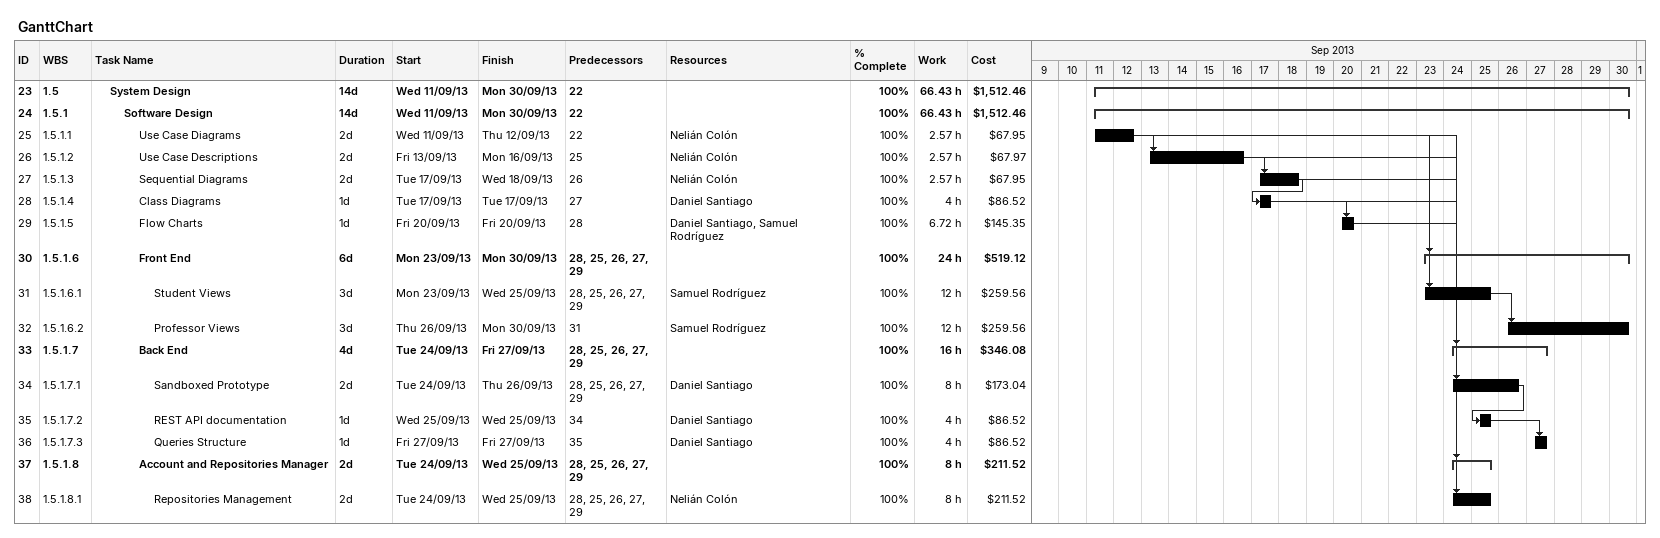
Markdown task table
GanttChart

| ID | WBS | Task | Duration | Start | Finish | Predecessors | Resources | % complete | Work (h) | Cost ($) |
|---|---|---|---|---|---|---|---|---|---|---|
| 23 | 1.5 | **System Design** | 14d | 2013-09-11 | 2013-09-30 | 22 |  | 100 | 66.43 | 1512.46 |
| 24 | 1.5.1 | **Software Design** | 14d | 2013-09-11 | 2013-09-30 | 22 |  | 100 | 66.43 | 1512.46 |
| 25 | 1.5.1.1 | Use Case Diagrams | 2d | 2013-09-11 | 2013-09-12 | 22 | Nelián Colón | 100 | 2.57 | 67.95 |
| 26 | 1.5.1.2 | Use Case Descriptions | 2d | 2013-09-13 | 2013-09-16 | 25 | Nelián Colón | 100 | 2.57 | 67.97 |
| 27 | 1.5.1.3 | Sequential Diagrams | 2d | 2013-09-17 | 2013-09-18 | 26 | Nelián Colón | 100 | 2.57 | 67.95 |
| 28 | 1.5.1.4 | Class Diagrams | 1d | 2013-09-17 | 2013-09-17 | 27 | Daniel Santiago | 100 | 4 | 86.52 |
| 29 | 1.5.1.5 | Flow Charts | 1d | 2013-09-20 | 2013-09-20 | 28 | Daniel Santiago, Samuel Rodríguez | 100 | 6.72 | 145.35 |
| 30 | 1.5.1.6 | **Front End** | 6d | 2013-09-23 | 2013-09-30 | 28, 25, 26, 27, 29 |  | 100 | 24 | 519.12 |
| 31 | 1.5.1.6.1 | Student Views | 3d | 2013-09-23 | 2013-09-25 | 28, 25, 26, 27, 29 | Samuel Rodríguez | 100 | 12 | 259.56 |
| 32 | 1.5.1.6.2 | Professor Views | 3d | 2013-09-26 | 2013-09-30 | 31 | Samuel Rodríguez | 100 | 12 | 259.56 |
| 33 | 1.5.1.7 | **Back End** | 4d | 2013-09-24 | 2013-09-27 | 28, 25, 26, 27, 29 |  | 100 | 16 | 346.08 |
| 34 | 1.5.1.7.1 | Sandboxed Prototype | 2d | 2013-09-24 | 2013-09-26 | 28, 25, 26, 27, 29 | Daniel Santiago | 100 | 8 | 173.04 |
| 35 | 1.5.1.7.2 | REST API documentation | 1d | 2013-09-25 | 2013-09-25 | 34 | Daniel Santiago | 100 | 4 | 86.52 |
| 36 | 1.5.1.7.3 | Queries Structure | 1d | 2013-09-27 | 2013-09-27 | 35 | Daniel Santiago | 100 | 4 | 86.52 |
| 37 | 1.5.1.8 | **Account and Repositories Manager** | 2d | 2013-09-24 | 2013-09-25 | 28, 25, 26, 27, 29 |  | 100 | 8 | 211.52 |
| 38 | 1.5.1.8.1 | Repositories Management | 2d | 2013-09-24 | 2013-09-25 | 28, 25, 26, 27, 29 | Nelián Colón | 100 | 8 | 211.52 |
